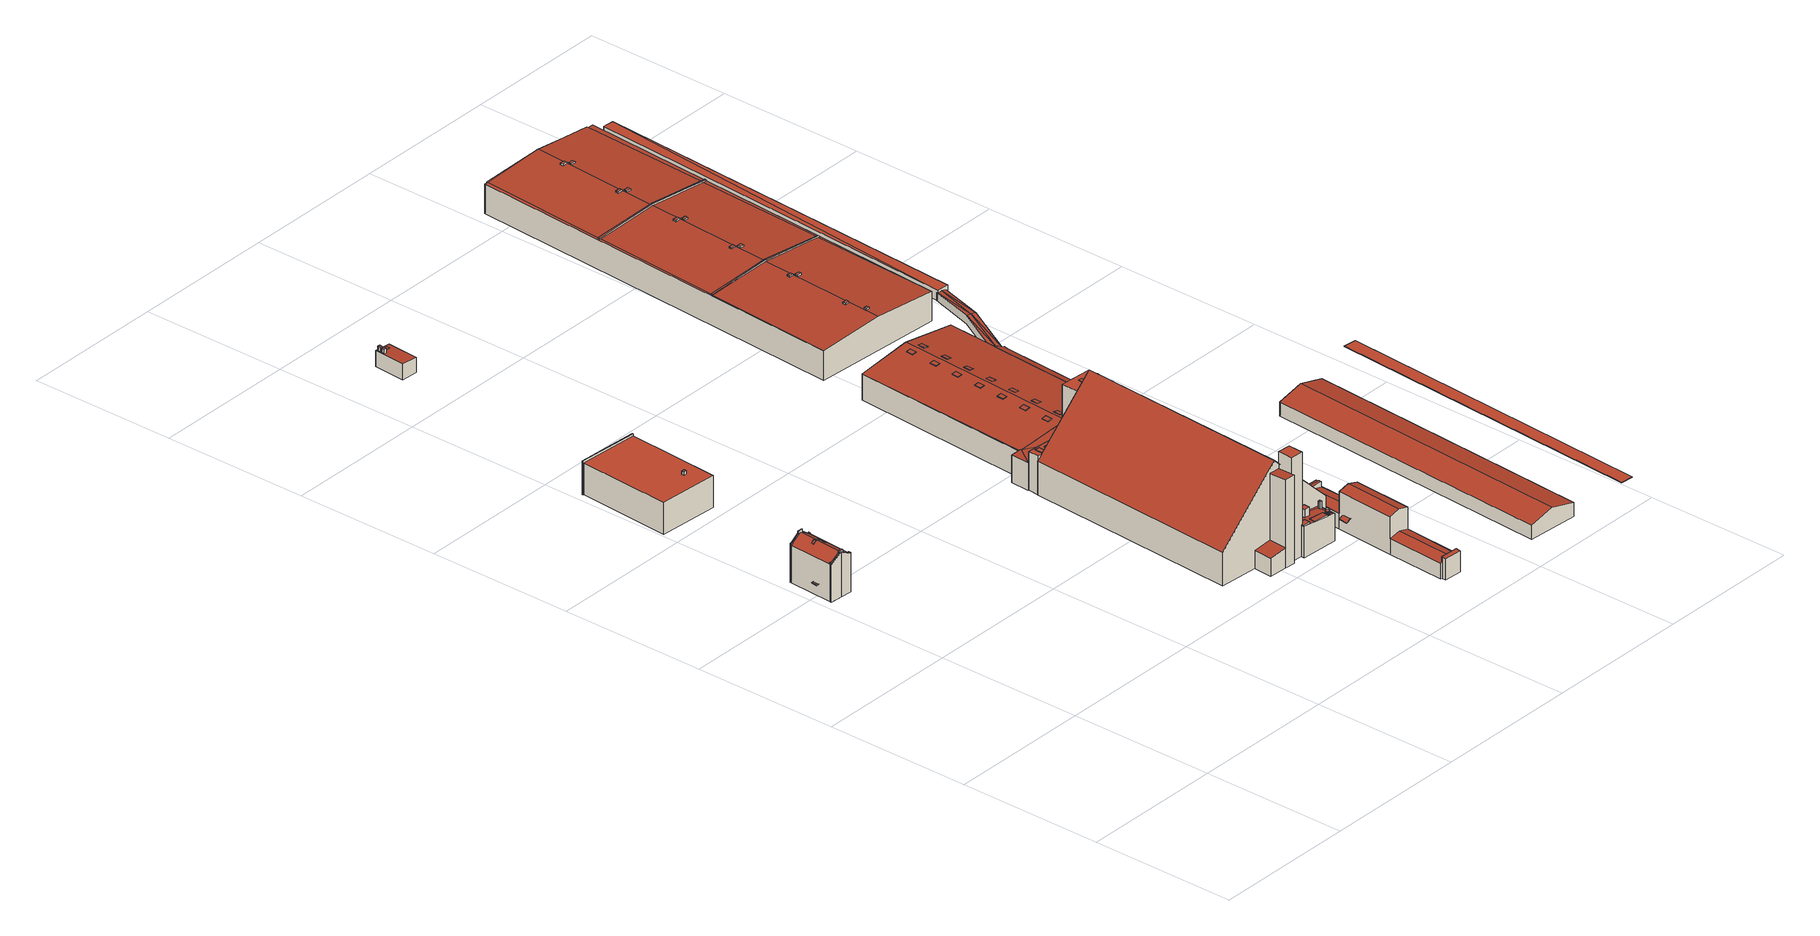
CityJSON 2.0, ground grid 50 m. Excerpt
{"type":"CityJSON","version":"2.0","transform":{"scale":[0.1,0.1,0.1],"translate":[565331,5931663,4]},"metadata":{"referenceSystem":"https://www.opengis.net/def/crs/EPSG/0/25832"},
"CityObjects":{
"building1":{"type":"Building","attributes":{"Grundfläche 2D":"133.098597","Grundhöhe NN":"4.782"},"children":["building1-1","building1-2","building1-3","building1-4","building1-5","building1-6","building1-7","building1-8","building1-9","building1-10"],"geometry":[{"type":"Solid","lod":"3","boundaries":[[[[0,1,2,3,4,5,6,7]],[[8,9,10,2,1,0,7,11,12,13,14]],[[5,4,15,16]],[[4,3,17,15]],[[6,5,16,18]],[[19,7,6,18]],[[12,11,7,19,20]],[[21,14,13,12,20,22]],[[8,14,21,23]],[[9,8,23,24]],[[2,10,9,24,25]],[[3,2,25,17]],[[25,24,23,21,22,20,19,18,16,15,17]]]],"semantics":{"surfaces":[{"type":"RoofSurface"},{"type":"WallSurface"},{"type":"GroundSurface"}],"values":[[0,0,1,1,1,1,1,1,1,1,1,1,2]]}}]},
"building1-1":{"type":"BuildingInstallation","parents":["building1"],"geometry":[{"type":"MultiSurface","lod":"3","boundaries":[[[26,27,28]],[[29,27,26]],[[30,27,29,31,32,33]],[[34,35,31,29,26]],[[32,31,35,36]],[[36,5,33,32]],[[5,6,30,33]],[[6,18,37,28,27,30]]],"semantics":{"surfaces":[{"type":"RoofSurface"},{"type":"WallSurface"}],"values":[0,0,0,1,1,1,1,1]}}]},
"building1-2":{"type":"BuildingInstallation","parents":["building1"],"geometry":[{"type":"MultiSurface","lod":"3","boundaries":[[[38,39,40,41]],[[42,43,44,38,41,45]],[[40,46,3,45,41]],[[3,4,42,45]],[[4,47,43,42]],[[44,43,47,48]],[[39,38,44,48,49]]],"semantics":{"surfaces":[{"type":"RoofSurface"},{"type":"WallSurface"}],"values":[0,0,1,1,1,1,1]}}]},
"building1-3":{"type":"BuildingInstallation","parents":["building1"],"geometry":[{"type":"MultiSurface","lod":"3","boundaries":[[[50,51,52,53,54,55]],[[40,39,53,52]],[[53,39,49,1,56,57,54]],[[57,58,55,54]],[[58,59,50,55]],[[46,40,52,51,50,59,60,25,2]]],"semantics":{"surfaces":[{"type":"RoofSurface"},{"type":"WallSurface"}],"values":[0,1,1,1,1,1]}}]},
"building1-4":{"type":"BuildingInstallation","parents":["building1"],"geometry":[{"type":"MultiSurface","lod":"3","boundaries":[[[61,62,63,64]],[[64,63,65,66]],[[61,64,66,67]],[[62,61,67,68]],[[63,62,68,65]]],"semantics":{"surfaces":[{"type":"RoofSurface"},{"type":"WallSurface"}],"values":[0,1,1,1,1]}}]},
"building1-5":{"type":"BuildingInstallation","parents":["building1"],"geometry":[{"type":"MultiSurface","lod":"3","boundaries":[[[69,70,71,72]],[[73,74,75,70,69,76]],[[72,11,12,76,69]],[[73,76,12,13]],[[13,77,74,73]],[[75,74,77,78]],[[75,78,79,71,70]]],"semantics":{"surfaces":[{"type":"RoofSurface"},{"type":"WallSurface"}],"values":[0,0,1,1,1,1,1]}}]},
"building1-6":{"type":"BuildingInstallation","parents":["building1"],"geometry":[{"type":"MultiSurface","lod":"3","boundaries":[[[80,81,82,83]],[[82,81,84,85]],[[86,84,81,80]],[[85,87,83,82]],[[80,83,87,86]]],"semantics":{"surfaces":[{"type":"RoofSurface"},{"type":"WallSurface"}],"values":[0,1,1,1,1]}}]},
"building1-7":{"type":"BuildingInstallation","parents":["building1"],"geometry":[{"type":"MultiSurface","lod":"3","boundaries":[[[58,57,88,89,59]],[[89,88,90,91,92,93]],[[56,94,90,88,57]],[[94,95,91,90]],[[95,96,92,91]],[[8,9,93,92,96]],[[89,93,9,24,60,59]]],"semantics":{"surfaces":[{"type":"RoofSurface"},{"type":"WallSurface"}],"values":[0,0,1,1,1,1,1]}}]},
"building1-8":{"type":"BuildingInstallation","parents":["building1"],"geometry":[{"type":"MultiSurface","lod":"3","boundaries":[[[97,98,99,100,101,102,103]],[[34,26,28,99,98,97,104]],[[11,72,101,100,99,28,37,19,7]],[[72,71,79,105,103,102,101]],[[104,97,103,105,0]]],"semantics":{"surfaces":[{"type":"RoofSurface"},{"type":"WallSurface"}],"values":[0,1,1,1,1]}}]},
"building1-9":{"type":"BuildingInstallation","parents":["building1"],"geometry":[{"type":"MultiSurface","lod":"3","boundaries":[[[106,107,108,109]],[[109,108,110,111]],[[106,109,111,112]],[[107,106,112,113]],[[108,107,113,110]]],"semantics":{"surfaces":[{"type":"RoofSurface"},{"type":"WallSurface"}],"values":[0,1,1,1,1]}}]},
"building1-10":{"type":"BuildingInstallation","parents":["building1"],"geometry":[{"type":"MultiSurface","lod":"3","boundaries":[[[114,115,116,117]],[[118,119,116,115]],[[119,120,117,116]],[[120,121,114,117]],[[121,118,115,114]],[[118,121,120,119]]],"semantics":{"surfaces":[{"type":"RoofSurface"},{"type":"WallSurface"},{"type":"OuterCeilingSurface"}],"values":[0,1,1,1,1,2]}}]},
"building2":{"type":"Building","attributes":{"Grundfläche 2D":"671.723774","Grundhöhe NN":"4.651"},"children":["building2-1","building2-2"],"geometry":[{"type":"Solid","lod":"3","boundaries":[[[[122,123,124,125,126,127,128]],[[124,123,129,130]],[[125,124,130,131]],[[126,125,131,132]],[[127,126,132,133]],[[122,128,127,133,134]],[[123,122,134,129]],[[134,133,132,131,130,129]]]],"semantics":{"surfaces":[{"type":"RoofSurface"},{"type":"WallSurface"},{"type":"GroundSurface"}],"values":[[0,1,1,1,1,1,1,2]]}}]},
"building2-1":{"type":"BuildingInstallation","parents":["building2"],"geometry":[{"type":"MultiSurface","lod":"3","boundaries":[[[135,136,137,138]],[[123,124,136,135]],[[124,125,128,137,136]],[[128,122,138,137]],[[122,123,135,138]]],"semantics":{"surfaces":[{"type":"RoofSurface"},{"type":"WallSurface"}],"values":[0,1,1,1,1]}}]},
"building2-2":{"type":"BuildingInstallation","parents":["building2"],"geometry":[{"type":"MultiSurface","lod":"3","boundaries":[[[139,140,141,142]],[[142,141,143,144]],[[139,142,144,145]],[[140,139,145,146]],[[141,140,146,143]]],"semantics":{"surfaces":[{"type":"RoofSurface"},{"type":"WallSurface"}],"values":[0,1,1,1,1]}}]},
"building3":{"type":"Building","attributes":{"Grundfläche 2D":"62.386092","Grundhöhe NN":"4.703"},"children":["building3-1","building3-2","building3-3"],"geometry":[{"type":"Solid","lod":"3","boundaries":[[[[147,148,149,150]],[[151,152,150,149]],[[152,153,147,150]],[[153,154,148,147]],[[154,151,149,148]],[[154,153,152,151]]]],"semantics":{"surfaces":[{"type":"RoofSurface"},{"type":"WallSurface"},{"type":"GroundSurface"}],"values":[[0,1,1,1,1,2]]}}]},
"building3-1":{"type":"BuildingInstallation","parents":["building3"],"geometry":[{"type":"MultiSurface","lod":"3","boundaries":[[[155,156,157,158]],[[158,157,159,160]],[[160,161,155,158]],[[161,162,156,155]],[[157,156,162,159]]],"semantics":{"surfaces":[{"type":"RoofSurface"},{"type":"WallSurface"}],"values":[0,1,1,1,1]}}]},
"building3-2":{"type":"BuildingInstallation","parents":["building3"],"geometry":[{"type":"MultiSurface","lod":"3","boundaries":[[[163,164,165,166]],[[166,165,167,168]],[[165,164,169,167]],[[163,166,168,170]],[[164,163,170,169]]],"semantics":{"surfaces":[{"type":"RoofSurface"},{"type":"WallSurface"}],"values":[0,1,1,1,1]}}]},
"building3-3":{"type":"BuildingInstallation","parents":["building3"],"geometry":[{"type":"MultiSurface","lod":"3","boundaries":[[[171,172,173,174]],[[175,176,174,173]],[[176,177,171,174]],[[172,171,177,178]],[[173,172,178,175]]],"semantics":{"surfaces":[{"type":"RoofSurface"},{"type":"WallSurface"}],"values":[0,1,1,1,1]}}]},
"building4":{"type":"Building","attributes":{"Grundfläche 2D":"5.581456","Grundhöhe NN":"4.633"},"geometry":[{"type":"Solid","lod":"3","boundaries":[[[[179,180,181,182]],[[183,184,182,181]],[[184,185,179,182]],[[185,186,180,179]],[[186,183,181,180]],[[186,185,184,183]]]],"semantics":{"surfaces":[{"type":"RoofSurface"},{"type":"WallSurface"},{"type":"GroundSurface"}],"values":[[0,1,1,1,1,2]]}}]},
"building5":{"type":"Building","attributes":{"Grundfläche 2D":"420.988178","Grundhöhe NN":"4.679"},"children":["building5-1"],"geometry":[{"type":"Solid","lod":"3","boundaries":[[[[187,188,189,190,191,192]],[[193,190,189,194]],[[195,193,194,196]],[[197,198,199,200]],[[201,202,203,199,198]],[[204,201,198]],[[205,206,207,208,209,210]],[[211,212,213,214]],[[215,216,213,212]],[[217,211,214,218]],[[219,217,218,220]],[[221,222,223,224]],[[224,225,226,221]],[[222,221,226,191,190,193]],[[223,222,193,227,228,218]],[[225,224,223,218,214,213]],[[229,191,226,225,213,230]],[[192,191,229,231]],[[187,192,231,232]],[[195,196,233,234]],[[193,195,234,227]],[[215,212,204,198,197,235,236]],[[202,201,204,212,211,217]],[[237,238,200,199,203,202,217,219,239]],[[197,200,238,235]],[[208,207,240,241]],[[194,209,208,241,233,196]],[[205,210,209,194,189,188]],[[206,205,188,187,232,240,207]],[[220,218,228,242]],[[219,220,242,239]],[[216,215,236,243]],[[213,216,243,230]],[[235,238,237,239,242,228,227,234,233,241,240,232,231,229,230,243,236]]]],"semantics":{"surfaces":[{"type":"RoofSurface"},{"type":"WallSurface"},{"type":"GroundSurface"}],"values":[[0,0,0,0,0,0,0,0,0,0,0,0,0,1,1,1,1,1,1,1,1,1,1,1,1,1,1,1,1,1,1,1,1,2]]}}]},
"building5-1":{"type":"BuildingInstallation","parents":["building5"],"geometry":[{"type":"MultiSurface","lod":"3","boundaries":[[[244,245,246,247]],[[248,249,247,246]],[[249,250,244,247]],[[250,251,245,244]],[[251,248,246,245]],[[251,250,249,248]]],"semantics":{"surfaces":[{"type":"RoofSurface"},{"type":"WallSurface"},{"type":"OuterCeilingSurface"}],"values":[0,1,1,1,1,2]}}]},
"building6":{"type":"Building","attributes":{"Grundfläche 2D":"7085.807285","Grundhöhe NN":"4.435"},"children":["building6-1","building6-2","building6-3","building6-4","building6-5","building6-6","building6-7","building6-8","building6-9","building6-10","building6-11","building6-12","building6-13","building6-14","building6-15","building6-16","building6-17","building6-18","building6-19","building6-20","building6-21","building6-22","building6-23","building6-24","building6-25","building6-26"],"geometry":[{"type":"Solid","lod":"3","boundaries":[[[[252,253,254,255]],[[256,257,258,259]],[[258,260,261,262,263,264,265,266,267,268,269,256,259]],[[256,270,257]],[[271,272,273,274,275,276,277]],[[277,278,271]],[[275,279,280,281,282,283,284,285,276]],[[286,287,273,288,289,290,291,292]],[[290,289,288,293,294,291]],[[295,296,293]],[[293,296,297,294]],[[298,294,297]],[[299,300,301,302,303]],[[304,305,306,307,308]],[[305,304,308,309,306]],[[310,311,309]],[[311,312,306,309]],[[313,311,310]],[[314,315,316,317,318,319]],[[320,321,322,323,324,325,326,327,328]],[[329,330,331,332,333]],[[334,335,336,337]],[[338,339,340]],[[341,340,342]],[[341,338,340]],[[341,342,343]],[[344,343,345]],[[341,343,344]],[[341,344,346]],[[347,338,341,346,348]],[[349,350,351,352,300,353,354,355,356]],[[357,358,359,360,361,362,316,350,349]],[[363,364,365,366]],[[367,366,365]],[[368,369,370,371]],[[267,266,255,254,268]],[[253,252,265,269]],[[269,268,254,253]],[[266,265,252,255]],[[273,272,293,288]],[[293,272,271,295]],[[372,297,296,295,271,278,373]],[[298,297,372,374]],[[375,294,298,374]],[[325,324,376,377]],[[326,325,377,378]],[[379,328,327,326,378,380],[340,339,381,382,342]],[[320,328,379,383]],[[329,369,368,330]],[[330,368,384,385,331]],[[331,385,386,332]],[[353,300,299]],[[301,292,291,302]],[[302,291,294,303]],[[299,303,294,375,387,353]],[[334,357,333,332,335]],[[388,262,261,389,336,335,332,386]],[[260,258,358,337,336,389,261]],[[337,358,357,334]],[[390,345,343,342,382,391]],[[347,348,392,393]],[[394,381,339,338,347,393]],[[264,263,262,388,395]],[[396,270,256,269,265,264,395,397]],[[257,270,396,398]],[[274,273,287]],[[280,307,306,281]],[[322,283,282,281,306,312,323]],[[283,322,321,284]],[[399,285,284,321,320,383]],[[277,276,285,399,400]],[[278,277,400,373]],[[355,354,401,402]],[[370,369,329,333,357,349,356,355,402,403]],[[398,404,360,359,358,258,257]],[[360,404,405,309,361]],[[354,353,387,401]],[[286,292,301,300,352,351,350,316,315]],[[308,362,361,309]],[[390,406,364,363,346,344,345]],[[365,364,406,407]],[[367,365,407,408]],[[363,366,367,408,392,348,346]],[[309,405,409,310]],[[313,310,409,410]],[[312,311,313,410,376,324,323]],[[371,370,403,411]],[[368,371,411,384]],[[362,317,316]],[[279,319,318,317,362,308,307,280]],[[314,319,279,275,274]],[[314,274,287,286,315]],[[403,402,401,387,375,374,372,373,400,399,383,379,380,378,377,376,410,409,405,404,398,396,397,395,388,386,385,384,411]],[[382,381,394,391]],[[394,393,392,408,407,406,390,391]]]],"semantics":{"surfaces":[{"type":"RoofSurface"},{"type":"WallSurface"},{"type":"GroundSurface"}],"values":[[0,0,0,0,0,0,0,0,0,0,0,0,0,0,0,0,0,0,0,0,0,0,0,0,0,0,0,0,0,0,0,0,0,0,0,1,1,1,1,1,1,1,1,1,1,1,1,1,1,1,1,1,1,1,1,1,1,1,1,1,1,1,1,1,1,1,1,1,1,1,1,1,1,1,1,1,1,1,1,1,1,1,1,1,1,1,1,1,1,1,1,1,2,2,2]]}}]},
"building6-1":{"type":"BuildingInstallation","parents":["building6"],"geometry":[{"type":"MultiSurface","lod":"3","boundaries":[[[412,413,414,415]],[[414,416,415]],[[413,412,417]],[[414,413,417,416]]],"semantics":{"surfaces":[{"type":"RoofSurface"},{"type":"WallSurface"}],"values":[0,1,1,1]}}]},
"building6-2":{"type":"BuildingInstallation","parents":["building6"],"geometry":[{"type":"MultiSurface","lod":"3","boundaries":[[[418,419,420,421]],[[418,421,422,423]],[[421,420,424,422]],[[419,418,423,425]],[[420,419,425,424]]],"semantics":{"surfaces":[{"type":"RoofSurface"},{"type":"WallSurface"}],"values":[0,1,1,1,1]}}]},
"building6-3":{"type":"BuildingInstallation","parents":["building6"],"geometry":[{"type":"MultiSurface","lod":"3","boundaries":[[[426,427,428,429]],[[429,428,430,431]],[[426,429,431,432]],[[427,426,432,433]],[[428,427,433,430]]],"semantics":{"surfaces":[{"type":"RoofSurface"},{"type":"WallSurface"}],"values":[0,1,1,1,1]}}]},
"building6-4":{"type":"BuildingInstallation","parents":["building6"],"geometry":[{"type":"MultiSurface","lod":"3","boundaries":[[[434,435,436,437]],[[437,436,438,439]],[[434,437,439,440]],[[435,434,440,441]],[[436,435,441,438]]],"semantics":{"surfaces":[{"type":"RoofSurface"},{"type":"WallSurface"}],"values":[0,1,1,1,1]}}]},
"building6-5":{"type":"BuildingInstallation","parents":["building6"],"geometry":[{"type":"MultiSurface","lod":"3","boundaries":[[[442,443,444,445]],[[444,446,445]],[[443,442,447]],[[444,443,447,446]]],"semantics":{"surfaces":[{"type":"RoofSurface"},{"type":"WallSurface"}],"values":[0,1,1,1]}}]},
"building6-6":{"type":"BuildingInstallation","parents":["building6"],"geometry":[{"type":"MultiSurface","lod":"3","boundaries":[[[448,449,450,451]],[[451,450,452,453]],[[451,453,448]],[[449,448,454]],[[450,449,454,452]]],"semantics":{"surfaces":[{"type":"RoofSurface"},{"type":"WallSurface"}],"values":[0,1,1,1,1]}}]},
"building6-7":{"type":"BuildingInstallation","parents":["building6"],"geometry":[{"type":"MultiSurface","lod":"3","boundaries":[[[455,456,457,458]],[[458,457,459,460]],[[455,458,460,461]],[[456,455,461,462]],[[457,456,462,459]]],"semantics":{"surfaces":[{"type":"RoofSurface"},{"type":"WallSurface"}],"values":[0,1,1,1,1]}}]},
"building6-8":{"type":"BuildingInstallation","parents":["building6"],"geometry":[{"type":"MultiSurface","lod":"3","boundaries":[[[463,464,465,466]],[[466,465,467,468]],[[463,466,468,469]],[[464,463,469,470]],[[465,464,470,467]]],"semantics":{"surfaces":[{"type":"RoofSurface"},{"type":"WallSurface"}],"values":[0,1,1,1,1]}}]},
"building6-9":{"type":"BuildingInstallation","parents":["building6"],"geometry":[{"type":"MultiSurface","lod":"3","boundaries":[[[471,472,473,474]],[[473,475,474]],[[472,471,476]],[[476,475,473,472]]],"semantics":{"surfaces":[{"type":"RoofSurface"},{"type":"WallSurface"}],"values":[0,1,1,1]}}]},
"building6-10":{"type":"BuildingInstallation","parents":["building6"],"geometry":[{"type":"MultiSurface","lod":"3","boundaries":[[[477,478,479,480]],[[480,479,481,482]],[[477,480,482,483]],[[478,477,483,484]],[[479,478,484,481]]],"semantics":{"surfaces":[{"type":"RoofSurface"},{"type":"WallSurface"}],"values":[0,1,1,1,1]}}]},
"building6-11":{"type":"BuildingInstallation","parents":["building6"],"geometry":[{"type":"MultiSurface","lod":"3","boundaries":[[[485,486,487,488]],[[488,487,489,490]],[[485,488,490,491]],[[486,485,491,492]],[[487,486,492,489]]],"semantics":{"surfaces":[{"type":"RoofSurface"},{"type":"WallSurface"}],"values":[0,1,1,1,1]}}]},
"building6-12":{"type":"BuildingInstallation","parents":["building6"],"geometry":[{"type":"MultiSurface","lod":"3","boundaries":[[[493,494,495,496]],[[496,495,497,498]],[[493,496,498,499]],[[494,493,499,500]],[[495,494,500,497]]],"semantics":{"surfaces":[{"type":"RoofSurface"},{"type":"WallSurface"}],"values":[0,1,1,1,1]}}]},
"building6-13":{"type":"BuildingInstallation","parents":["building6"],"geometry":[{"type":"MultiSurface","lod":"3","boundaries":[[[501,502,503,504]],[[504,503,505,506]],[[501,504,506,507]],[[502,501,507,508]],[[503,502,508,505]]],"semantics":{"surfaces":[{"type":"RoofSurface"},{"type":"WallSurface"}],"values":[0,1,1,1,1]}}]},
"building6-14":{"type":"BuildingInstallation","parents":["building6"],"geometry":[{"type":"MultiSurface","lod":"3","boundaries":[[[509,510,511,512]],[[512,511,513,514]],[[509,512,514,515]],[[510,509,515,516]],[[511,510,516,513]]],"semantics":{"surfaces":[{"type":"RoofSurface"},{"type":"WallSurface"}],"values":[0,1,1,1,1]}}]},
"building6-15":{"type":"BuildingInstallation","parents":["building6"],"geometry":[{"type":"MultiSurface","lod":"3","boundaries":[[[517,518,519,520]],[[521,522,518,517]],[[522,523,519,518]],[[304,524,520,519,523]],[[521,517,520,524,305]]],"semantics":{"surfaces":[{"type":"RoofSurface"},{"type":"WallSurface"}],"values":[0,1,1,1,1]}}]},
"building6-16":{"type":"BuildingInstallation","parents":["building6"],"geometry":[{"type":"MultiSurface","lod":"3","boundaries":[[[525,526,527,528]],[[528,527,529,530]],[[530,531,525,528]],[[531,532,526,525]],[[527,526,532,529]]],"semantics":{"surfaces":[{"type":"RoofSurface"},{"type":"WallSurface"}],"values":[0,1,1,1,1]}}]},
"building6-17":{"type":"BuildingInstallation","parents":["building6"],"geometry":[{"type":"MultiSurface","lod":"3","boundaries":[[[533,534,535,536]],[[537,538,536,535]],[[533,536,538,539]],[[534,533,539,540]],[[540,537,535,534]]],"semantics":{"surfaces":[{"type":"RoofSurface"},{"type":"WallSurface"}],"values":[0,1,1,1,1]}}]},
"building6-18":{"type":"BuildingInstallation","parents":["building6"],"geometry":[{"type":"MultiSurface","lod":"3","boundaries":[[[541,542,289,543,544,545,290]],[[543,544,543,289,542,289]]],"semantics":{"surfaces":[{"type":"RoofSurface"},{"type":"WallSurface"}],"values":[0,1]}}]},
"building6-19":{"type":"BuildingInstallation","parents":["building6"],"geometry":[{"type":"MultiSurface","lod":"3","boundaries":[[[546,547,548,549]],[[549,548,550,551]],[[546,549,551,552]],[[547,546,552,553]],[[548,547,553,550]]],"semantics":{"surfaces":[{"type":"RoofSurface"},{"type":"WallSurface"}],"values":[0,1,1,1,1]}}]},
"building6-20":{"type":"BuildingInstallation","parents":["building6"],"geometry":[{"type":"MultiSurface","lod":"3","boundaries":[[[554,555,556,557]],[[558,559,556,555]],[[559,560,557,556]],[[554,557,560,561]],[[555,554,561,558]]],"semantics":{"surfaces":[{"type":"RoofSurface"},{"type":"WallSurface"}],"values":[0,1,1,1,1]}}]},
"building6-21":{"type":"BuildingInstallation","parents":["building6"],"geometry":[{"type":"MultiSurface","lod":"3","boundaries":[[[562,563,564,565]],[[566,567,565,564]],[[562,565,567,568]],[[563,562,568,569]],[[569,566,564,563]]],"semantics":{"surfaces":[{"type":"RoofSurface"},{"type":"WallSurface"}],"values":[0,1,1,1,1]}}]},
"building6-22":{"type":"BuildingInstallation","parents":["building6"],"geometry":[{"type":"MultiSurface","lod":"3","boundaries":[[[570,571,572,573,574,575,576,577,578,579,580,581,582,583,584,585,586,587,588,589,590,591,592,593,594]],[[584,583,595,596]],[[585,584,596,597]],[[586,585,597,598]],[[587,586,598,599]],[[588,587,599,600]],[[589,588,600,601]],[[590,589,601,602]],[[574,573,603,604]],[[572,571,605,606]],[[573,572,606,603]],[[575,574,604,607]],[[576,575,607,608]],[[577,576,608,609]],[[578,577,609,610]],[[579,578,610,611]],[[580,579,611,612]],[[581,580,612,613]],[[582,581,613,614]],[[583,582,614,595]],[[591,590,602,615]],[[592,591,615,616]],[[593,592,616,617]],[[594,593,617,618]],[[570,594,618,619]],[[571,570,619,605]]],"semantics":{"surfaces":[{"type":"RoofSurface"},{"type":"WallSurface"}],"values":[0,1,1,1,1,1,1,1,1,1,1,1,1,1,1,1,1,1,1,1,1,1,1,1,1,1]}}]},
"building6-23":{"type":"BuildingInstallation","parents":["building6"],"geometry":[{"type":"MultiSurface","lod":"3","boundaries":[[[620,621,622,623]],[[623,622,624,625]],[[620,623,625,626]],[[621,620,626,627]],[[622,621,627,624]]],"semantics":{"surfaces":[{"type":"RoofSurface"},{"type":"WallSurface"}],"values":[0,1,1,1,1]}}]},
"building6-24":{"type":"BuildingInstallation","parents":["building6"],"geometry":[{"type":"MultiSurface","lod":"3","boundaries":[[[389,628,629,630,631,632]],[[630,629,263,633]],[[631,630,633,634]],[[634,260,632,631]],[[261,389,632,260]],[[262,628,389,261]],[[262,263,629,628]]],"semantics":{"surfaces":[{"type":"RoofSurface"},{"type":"WallSurface"}],"values":[0,1,1,1,1,1,1]}}]},
"building6-25":{"type":"BuildingInstallation","parents":["building6"],"geometry":[{"type":"MultiSurface","lod":"3","boundaries":[[[635,636,637,638,639,640,641,642,643,644,645,646,647,648,649,650,651,652,653,654,655,656,657,658,659]],[[640,639,660,661]],[[662,663,638,637]],[[663,660,639,638]],[[661,664,641,640]],[[664,665,642,641]],[[665,666,643,642]],[[666,667,644,643]],[[667,668,645,644]],[[646,645,668,669]],[[669,670,647,646]],[[670,671,648,647]],[[671,672,649,648]],[[672,673,650,649]],[[673,674,651,650]],[[674,675,652,651]],[[675,676,653,652]],[[676,677,654,653]],[[677,678,655,654]],[[678,679,656,655]],[[679,680,657,656]],[[680,681,658,657]],[[681,682,659,658]],[[682,683,635,659]],[[683,684,636,635]],[[684,662,637,636]]],"semantics":{"surfaces":[{"type":"RoofSurface"},{"type":"WallSurface"}],"values":[0,1,1,1,1,1,1,1,1,1,1,1,1,1,1,1,1,1,1,1,1,1,1,1,1,1]}}]},
"building6-26":{"type":"BuildingInstallation","parents":["building6"],"geometry":[{"type":"MultiSurface","lod":"3","boundaries":[[[685,686,687,688]],[[686,685,689,690]],[[687,686,690,691]],[[687,691,259,688]],[[688,259,689,685]]],"semantics":{"surfaces":[{"type":"RoofSurface"},{"type":"WallSurface"}],"values":[0,1,1,1,1]}}]},
"building7":{"type":"Building","attributes":{"Grundfläche 2D":"1777.695196","Grundhöhe NN":"7.924"},"geometry":[{"type":"Solid","lod":"3","boundaries":[[[[692,693,694,695]],[[696,692,695,697]],[[697,695,694,698,699]],[[696,697,699,700]],[[693,692,696,700,701]],[[694,693,701,698]],[[699,698,701,700]]]],"semantics":{"surfaces":[{"type":"RoofSurface"},{"type":"WallSurface"},{"type":"GroundSurface"}],"values":[[0,0,1,1,1,1,2]]}}]},
"building8":{"type":"Building","attributes":{"Grundfläche 2D":"14.259622","Grundhöhe NN":"4.435"},"geometry":[{"type":"Solid","lod":"3","boundaries":[[[[702,703,704,705]],[[706,702,705,707]],[[708,706,707,709]],[[710,708,709,711]],[[711,709,707,705,704,712,713]],[[710,711,713,714]],[[703,702,706,708,710,714,715]],[[704,703,715,712]],[[713,712,715,714]]]],"semantics":{"surfaces":[{"type":"RoofSurface"},{"type":"WallSurface"},{"type":"GroundSurface"}],"values":[[0,0,0,0,1,1,1,1,2]]}}]},
"building9":{"type":"Building","attributes":{"Grundfläche 2D":"6148.903319","Grundhöhe NN":"4.415"},"children":["building9-1","building9-2","building9-3","building9-4","building9-5","building9-6","building9-7","building9-8","building9-9","building9-10","building9-11","building9-12"],"geometry":[{"type":"Solid","lod":"3","boundaries":[[[[716,717,718,719,720,721,722]],[[716,723,724,725,726,717]],[[727,728,729,730,731,732]],[[728,733,734,735,729]],[[736,737,738]],[[739,740,741,742,743,736,744,745,746]],[[747,748,749,746,745]],[[737,736,743,750,751]],[[752,753,754,740,739,755]],[[756,748,747,757,758,759,760]],[[761,762,763,737,751,764,765,766]],[[767,768,769,770,753,752,771,772]],[[766,773,774,768,767,775,776,758,757,777,761]],[[742,741,720,719]],[[768,774,724,723,716,722,721,720,741,740,754,753,770,769]],[[774,773,725,724]],[[765,764,751,750,743,742,719,718,717,726,725,773,766]],[[739,746,732,731]],[[733,728,727,732,746,749,748,756,760,759,758,776,734]],[[776,775,735,734]],[[739,731,730,729,735,775,767,772,771,752,755]],[[736,738,778,779]],[[744,736,779,780]],[[745,744,780,781]],[[757,747,745,781,782]],[[777,757,782,783]],[[761,777,783,784]],[[762,761,784,785]],[[738,737,763,762,785,778]],[[779,778,785,784,783,782,781,780]]]],"semantics":{"surfaces":[{"type":"RoofSurface"},{"type":"WallSurface"},{"type":"GroundSurface"}],"values":[[0,0,0,0,0,0,0,0,0,0,0,0,0,1,1,1,1,1,1,1,1,1,1,1,1,1,1,1,1,2]]}}]},
"building9-1":{"type":"BuildingInstallation","parents":["building9"],"geometry":[{"type":"MultiSurface","lod":"3","boundaries":[[[786,787,788,789]],[[789,788,790,791]],[[786,789,791,792]],[[787,786,792,793]],[[788,787,793,790]]],"semantics":{"surfaces":[{"type":"RoofSurface"},{"type":"WallSurface"}],"values":[0,1,1,1,1]}}]},
"building9-2":{"type":"BuildingInstallation","parents":["building9"],"geometry":[{"type":"MultiSurface","lod":"3","boundaries":[[[794,795,796,797]],[[797,796,798,799]],[[794,797,799,800]],[[795,794,800,801]],[[796,795,801,798]]],"semantics":{"surfaces":[{"type":"RoofSurface"},{"type":"WallSurface"}],"values":[0,1,1,1,1]}}]},
"building9-3":{"type":"BuildingInstallation","parents":["building9"],"geometry":[{"type":"MultiSurface","lod":"3","boundaries":[[[802,803,804,805]],[[805,804,806,807]],[[802,805,807,808]],[[803,802,808,809]],[[804,803,809,806]]],"semantics":{"surfaces":[{"type":"RoofSurface"},{"type":"WallSurface"}],"values":[0,1,1,1,1]}}]},
"building9-4":{"type":"BuildingInstallation","parents":["building9"],"geometry":[{"type":"MultiSurface","lod":"3","boundaries":[[[810,811,812,813]],[[813,812,814,815]],[[810,813,815,816]],[[811,810,816,817]],[[812,811,817,814]]],"semantics":{"surfaces":[{"type":"RoofSurface"},{"type":"WallSurface"}],"values":[0,1,1,1,1]}}]},
"building9-5":{"type":"BuildingInstallation","parents":["building9"],"geometry":[{"type":"MultiSurface","lod":"3","boundaries":[[[818,819,820,821]],[[821,820,822,823]],[[818,821,823,824]],[[819,818,824,825]],[[820,819,825,822]]],"semantics":{"surfaces":[{"type":"RoofSurface"},{"type":"WallSurface"}],"values":[0,1,1,1,1]}}]},
"building9-6":{"type":"BuildingInstallation","parents":["building9"],"geometry":[{"type":"MultiSurface","lod":"3","boundaries":[[[826,827,828,829]],[[829,828,830,831]],[[826,829,831,832]],[[827,826,832,833]],[[828,827,833,830]]],"semantics":{"surfaces":[{"type":"RoofSurface"},{"type":"WallSurface"}],"values":[0,1,1,1,1]}}]},
"building9-7":{"type":"BuildingInstallation","parents":["building9"],"geometry":[{"type":"MultiSurface","lod":"3","boundaries":[[[834,835,836,837]],[[837,836,838,839]],[[834,837,839,840]],[[835,834,840,841]],[[836,835,841,838]]],"semantics":{"surfaces":[{"type":"RoofSurface"},{"type":"WallSurface"}],"values":[0,1,1,1,1]}}]},
"building9-8":{"type":"BuildingInstallation","parents":["building9"],"geometry":[{"type":"MultiSurface","lod":"3","boundaries":[[[842,843,844,845]],[[845,844,846,847]],[[842,845,847,848]],[[843,842,848,849]],[[844,843,849,846]]],"semantics":{"surfaces":[{"type":"RoofSurface"},{"type":"WallSurface"}],"values":[0,1,1,1,1]}}]},
"building9-9":{"type":"BuildingInstallation","parents":["building9"],"geometry":[{"type":"MultiSurface","lod":"3","boundaries":[[[850,851,852,853]],[[853,852,854,855]],[[850,853,855,856]],[[851,850,856,857]],[[852,851,857,854]]],"semantics":{"surfaces":[{"type":"RoofSurface"},{"type":"WallSurface"}],"values":[0,1,1,1,1]}}]},
"building9-10":{"type":"BuildingInstallation","parents":["building9"],"geometry":[{"type":"MultiSurface","lod":"3","boundaries":[[[858,859,860,861,862]],[[863,864,860,859]],[[861,860,864,865]],[[865,866,862,861]],[[859,858,862,866,867,863]]],"semantics":{"surfaces":[{"type":"RoofSurface"},{"type":"WallSurface"}],"values":[0,1,1,1,1]}}]},
"building9-11":{"type":"BuildingInstallation","parents":["building9"],"geometry":[{"type":"MultiSurface","lod":"3","boundaries":[[[868,869,870,871]],[[871,870,872,873]],[[868,871,873,874]],[[869,868,874,875]],[[870,869,875,872]]],"semantics":{"surfaces":[{"type":"RoofSurface"},{"type":"WallSurface"}],"values":[0,1,1,1,1]}}]},
"building9-12":{"type":"BuildingInstallation","parents":["building9"],"geometry":[{"type":"MultiSurface","lod":"3","boundaries":[[[876,877,878,879]],[[879,878,880,881]],[[876,879,881,882]],[[877,876,882,883]],[[878,877,883,880]]],"semantics":{"surfaces":[{"type":"RoofSurface"},{"type":"WallSurface"}],"values":[0,1,1,1,1]}}]},
"building10":{"type":"Building","attributes":{"Grundfläche 2D":"515.676426","Grundhöhe NN":"14.326"},"geometry":[{"type":"Solid","lod":"3","boundaries":[[[[884,885,886,887]],[[888,889,887,886]],[[889,890,884,887]],[[890,891,885,884]],[[891,888,886,885]],[[891,890,889,888]]]],"semantics":{"surfaces":[{"type":"RoofSurface"},{"type":"WallSurface"},{"type":"GroundSurface"}],"values":[[0,1,1,1,1,2]]}}]}
},
"vertices":[
[67,1443,161],[77,1599,161],[77,1603,161],[36,1604,136],[36,1598,136],[27,1448,136],[26,1441,136],[67,1438,161],[115,1599,138],[115,1601,138],[85,1602,157],[74,1438,157],[108,1436,137],[108,1443,137],[117,1599,137],[36,1598,8],[27,1448,8],[36,1604,8],[26,1441,8],[67,1438,8],[108,1436,8],[117,1599,8],[108,1443,8],[115,1599,8],[115,1601,8],[77,1603,8],
[61,1443,159],[33,1440,141],[61,1438,159],[33,1445,141],[26,1441,141],[31,1445,141],[31,1447,141],[27,1448,141],[61,1443,158],[31,1445,138],[31,1447,138],[61,1438,8],
[43,1600,142],[69,1599,160],[69,1603,160],[43,1604,142],[36,1598,140],[40,1598,141],[40,1600,141],[36,1604,140],[69,1603,157],[40,1598,138],[40,1600,138],[69,1599,157],
[85,1603,167],[77,1603,167],[69,1603,167],[69,1599,167],[85,1599,167],[85,1602,167],[85,1599,157],[85,1599,161],[85,1602,161],[85,1603,161],[85,1603,8],
[106,1542,143],[106,1550,143],[96,1550,149],[95,1542,149],[96,1550,148],[95,1542,148],[106,1542,142],[106,1550,142],
[102,1436,141],[102,1440,141],[74,1442,158],[74,1438,158],[108,1443,141],[104,1443,141],[104,1440,141],[108,1436,141],[104,1443,139],[104,1440,139],[74,1442,157],
[104,1523,143],[105,1532,143],[95,1532,149],[94,1524,149],[105,1532,142],[95,1532,148],[104,1523,142],[94,1524,148],
[109,1597,142],[109,1601,142],[112,1597,142],[111,1594,142],[115,1594,142],[115,1601,142],[112,1597,140],[111,1594,140],[115,1594,138],
[61,1444,167],[61,1443,167],[61,1438,167],[67,1438,167],[74,1438,167],[74,1442,167],[74,1443,167],[61,1444,158],[74,1443,157],
[70,1535,161],[70,1543,161],[60,1543,154],[59,1535,154],[60,1543,153],[59,1535,153],[70,1535,160],[70,1543,160],
[21,1492,49],[30,1491,49],[31,1512,49],[23,1512,49],[30,1491,47],[31,1512,47],[23,1512,47],[21,1492,47],
[235,2367,115],[26,2380,115],[26,2376,115],[27,2376,115],[7,2057,115],[214,2044,115],[234,2363,115],[26,2380,7],[26,2376,7],[27,2376,7],[7,2057,7],[214,2044,7],[235,2367,7],
[26,2380,121],[26,2376,121],[234,2363,121],[235,2367,121],
[170,2108,127],[170,2116,127],[160,2117,127],[160,2108,127],[160,2117,115],[160,2108,115],[170,2108,115],[170,2116,115],
[237,3184,58],[244,3292,58],[187,3295,61],[180,3187,61],[187,3295,7],[180,3187,7],[237,3184,7],[244,3292,7],
[199,3290,76],[192,3291,76],[191,3280,76],[198,3280,76],[191,3280,60],[198,3280,60],[199,3290,60],[192,3291,60],
[227,3287,60],[216,3287,60],[215,3276,60],[226,3275,60],[215,3276,59],[226,3275,58],[216,3287,59],[227,3287,58],
[197,3264,76],[198,3274,76],[191,3275,76],[190,3265,76],[191,3275,60],[190,3265,60],[197,3264,60],[198,3274,60],
[277,3283,29],[252,3285,29],[251,3262,29],[276,3261,29],[251,3262,6],[276,3261,6],[277,3283,6],[252,3285,6],
[1266,173,62],[1266,175,62],[1297,173,69],[1309,372,69],[1272,374,60],[1260,174,60],[1345,370,60],[1327,172,62],[1333,169,60],[1327,169,62],[1301,733,77],[1300,720,82],[1361,717,82],[1362,730,77],[1329,712,80],[1361,710,80],[1361,715,81],[1299,714,80],[1266,175,80],[1266,173,79],[1265,159,78],[1326,156,78],[1327,172,80],[1297,173,80],[1329,712,69],[1299,714,62],[1284,577,61],[1322,575,69],[1300,720,62],[1293,720,61],[1361,710,62],[1358,572,61],[1361,715,62],[1366,715,61],[1309,372,144],[1345,370,134],[1358,572,134],[1322,575,144],[1284,577,134],[1272,374,134],[1345,370,7],[1358,572,7],[1272,374,7],[1284,577,7],[1260,174,7],[1266,173,7],[1327,169,7],[1333,169,7],[1301,733,7],[1300,720,7],[1361,717,7],[1362,730,7],[1361,715,7],[1265,159,7],[1326,156,7],[1366,715,7],[1293,720,7],
[1266,563,55],[1264,533,55],[1281,532,62],[1283,562,62],[1281,532,60],[1283,562,60],[1266,563,53],[1264,533,53],
[1145,553,108],[1199,550,105],[1200,570,105],[1147,573,108],[1226,549,98],[1231,611,98],[1107,618,110],[1217,601,100],[1105,577,110],[1104,567,110],[1101,567,110],[1100,557,110],[1100,555,110],[1145,553,106],[1147,573,106],[1173,571,103],[1200,570,101],[1199,550,101],[1229,548,98],[915,1471,95],[915,1467,95],[1077,1458,116],[1086,1457,118],[1099,1456,119],[1135,2088,119],[951,2099,93],[912,1472,94],[1194,1450,106],[1194,1448,106],[1284,1443,94],[1284,1444,94],[1312,1899,94],[1314,1899,93],[1324,2077,93],[1080,1358,117],[1086,1457,117],[918,1467,100],[957,1436,104],[960,1433,104],[1001,1400,109],[998,1363,109],[915,1467,99],[877,1408,97],[915,1471,99],[912,1472,99],[878,1474,97],[874,1408,97],[875,1370,135],[889,1369,135],[998,1363,135],[1001,1400,135],[877,1408,135],[1236,1397,96],[1245,1406,95],[1284,1443,91],[1194,1448,101],[1189,1351,101],[1305,1344,86],[1337,1342,81],[1342,1441,81],[1284,1444,91],[1343,1440,81],[1086,1457,246],[1080,1358,249],[1174,1352,249],[1189,1351,249],[1194,1448,246],[1194,1450,246],[1315,1928,86],[1314,1899,86],[1312,1899,87],[1284,1444,87],[1342,1441,61],[1370,1899,61],[1375,1917,59],[1373,1917,59],[1341,1927,74],[1026,623,299],[1022,560,303],[1059,558,303],[1060,569,302],[1063,621,299],[1063,621,356],[1060,569,356],[1104,567,356],[1107,618,356],[1386,2069,99],[1343,1926,48],[1358,1922,51],[1401,2064,100],[1373,1917,48],[1416,2060,99],[1445,2213,100],[1462,2212,97],[1431,2214,98],[1430,2218,98],[1431,2217,98],[1046,622,333],[1088,1357,333],[1080,1358,324],[998,1363,244],[875,1370,121],[873,1370,119],[828,635,119],[1026,623,314],[1063,621,316],[1107,618,272],[1231,611,148],[1261,609,119],[1305,1344,119],[1189,1351,234],[1431,2214,107],[1471,2211,107],[1548,3540,106],[1431,2217,107],[1509,3542,107],[1022,560,73],[1026,623,73],[962,627,65],[959,564,65],[878,1474,4],[912,1472,4],[874,1408,4],[877,1408,4],[1342,1441,4],[1370,1899,4],[1375,1917,4],[1341,1927,4],[1373,1917,4],[1343,1926,20],[1373,1917,20],[1315,1928,4],[1022,560,4],[1059,558,4],[1060,569,4],[875,1370,4],[1101,567,4],[1104,567,113],[1462,2212,71],[1416,2060,71],[1431,2217,71],[1430,2218,71],[1386,2069,71],[1100,555,4],[1229,548,4],[1226,549,4],[1231,611,4],[1324,2077,4],[951,2099,4],[873,1370,4],[828,635,4],[962,627,4],[1261,609,4],[1305,1344,4],[1471,2211,71],[1548,3540,71],[1509,3542,71],[1337,1342,4],[1343,1440,4],[959,564,4],
[1140,1691,116],[1125,1692,119],[1124,1667,119],[1140,1667,116],[1124,1667,118],[1125,1692,118],
[1151,1871,116],[1136,1871,119],[1135,1847,119],[1151,1846,116],[1151,1846,115],[1151,1871,115],[1135,1847,118],[1136,1871,118],
[1157,1960,116],[1141,1960,119],[1140,1936,119],[1156,1935,116],[1140,1936,118],[1156,1935,115],[1157,1960,115],[1141,1960,118],
[1100,2055,117],[1098,2031,117],[1113,2030,119],[1115,2054,119],[1113,2030,117],[1115,2054,117],[1100,2055,115],[1098,2031,115],
[1135,1602,116],[1119,1602,119],[1118,1578,119],[1134,1577,116],[1118,1578,118],[1119,1602,118],
[1146,1781,116],[1130,1781,119],[1129,1757,119],[1145,1756,116],[1129,1757,118],[1145,1756,115],[1130,1781,118],
[1094,1962,117],[1092,1938,117],[1108,1937,119],[1109,1961,119],[1108,1937,117],[1109,1961,117],[1094,1962,115],[1092,1938,115],
[1077,1695,117],[1076,1671,117],[1091,1670,119],[1093,1694,119],[1091,1670,117],[1093,1694,117],[1077,1695,115],[1076,1671,115],
[1130,1512,116],[1114,1513,119],[1113,1488,119],[1129,1488,116],[1113,1488,118],[1114,1513,118],
[1163,2051,116],[1147,2051,119],[1146,2027,119],[1162,2026,116],[1146,2027,117],[1162,2026,115],[1163,2051,115],[1147,2051,118],
[1083,1784,117],[1081,1760,117],[1096,1759,119],[1098,1783,119],[1096,1759,117],[1098,1783,117],[1083,1784,115],[1081,1760,115],
[1088,1874,117],[1087,1850,117],[1102,1849,119],[1104,1873,119],[1102,1849,117],[1104,1873,117],[1088,1874,115],[1087,1850,115],
[1066,1516,117],[1065,1492,117],[1080,1491,119],[1082,1515,119],[1080,1491,117],[1082,1515,117],[1066,1516,115],[1065,1492,115],
[1072,1605,117],[1070,1581,117],[1086,1580,119],[1088,1604,119],[1086,1580,117],[1088,1604,117],[1072,1605,115],[1070,1581,115],
[1245,1408,98],[1222,1410,102],[1222,1398,102],[1245,1397,98],[1245,1408,95],[1222,1410,98],[1222,1398,98],[1245,1397,95],
[1143,1431,250],[1131,1432,250],[1130,1410,250],[1142,1409,250],[1130,1410,247],[1142,1409,247],[1143,1431,247],[1131,1432,247],
[1162,1387,274],[1154,1388,274],[1154,1381,274],[1162,1380,274],[1154,1381,248],[1162,1380,248],[1162,1387,248],[1154,1388,248],
[960,1438,104],[957,1438,104],[957,1435,104],[956,1422,104],[957,1422,104],
[1053,1403,116],[1040,1403,116],[1039,1390,116],[1052,1389,116],[1039,1390,113],[1052,1389,114],[1053,1403,114],[1040,1403,113],
[936,1390,137],[924,1390,137],[924,1379,137],[936,1378,137],[924,1390,135],[924,1379,135],[936,1378,135],[936,1390,135],
[910,1397,137],[895,1398,137],[894,1373,137],[910,1373,137],[894,1373,135],[910,1373,135],[910,1397,135],[895,1398,135],
[961,1395,136],[959,1396,136],[957,1396,136],[955,1396,136],[954,1396,136],[952,1395,136],[951,1394,136],[950,1392,136],[949,1391,136],[949,1389,136],[949,1387,136],[950,1385,136],[951,1384,136],[953,1383,136],[954,1382,136],[956,1382,136],[958,1382,136],[960,1383,136],[961,1384,136],[962,1385,136],[963,1387,136],[963,1388,136],[963,1390,136],[963,1392,136],[962,1394,136],[953,1383,135],[954,1382,135],[956,1382,135],[958,1382,135],[960,1383,135],[961,1384,135],[962,1385,135],[963,1387,135],[955,1396,135],[954,1396,135],[959,1396,135],[957,1396,135],[952,1395,135],[951,1394,135],[950,1392,135],[949,1391,135],[949,1389,135],[949,1387,135],[950,1385,135],[951,1384,135],[963,1388,135],[963,1390,135],[963,1392,135],[962,1394,135],[961,1395,135],
[1165,590,132],[1166,611,132],[1145,612,132],[1144,591,132],[1145,612,106],[1144,591,106],[1165,590,104],[1166,611,104],
[1101,567,113],[1100,557,113],[1126,556,113],[1127,576,113],[1105,577,113],[1126,556,108],[1127,576,108],
[1215,564,111],[1214,565,111],[1212,566,111],[1211,567,111],[1209,567,111],[1207,566,111],[1206,565,111],[1204,564,111],[1204,562,111],[1203,561,111],[1203,559,111],[1203,557,111],[1204,556,111],[1205,555,111],[1207,554,111],[1208,553,111],[1210,553,111],[1212,553,111],[1213,554,111],[1215,555,111],[1216,556,111],[1217,558,111],[1217,559,111],[1217,561,111],[1216,563,111],[1209,567,100],[1207,566,100],[1212,566,100],[1211,567,100],[1206,565,100],[1204,564,100],[1204,562,101],[1203,561,101],[1203,559,101],[1203,557,100],[1204,556,100],[1205,555,100],[1207,554,100],[1208,553,100],[1210,553,100],[1212,553,100],[1213,554,100],[1215,555,99],[1216,556,99],[1217,558,99],[1217,559,99],[1217,561,99],[1216,563,99],[1215,564,99],[1214,565,100],
[1217,593,124],[1224,593,124],[1225,601,124],[1217,601,124],[1217,593,100],[1224,593,99],[1225,601,99],
[1705,1075,109],[1617,1080,86],[1557,80,86],[1644,75,109],[1794,1070,86],[1734,70,86],[1557,80,39],[1734,70,39],[1794,1070,39],[1617,1080,39],
[1290,2121,51],[1281,2121,45],[1282,2082,45],[1291,2082,51],[1300,2121,54],[1301,2083,54],[1310,2122,51],[1310,2083,51],[1318,2122,45],[1319,2083,45],[1282,2082,4],[1319,2083,4],[1318,2122,4],[1281,2121,4],
[1249,3136,125],[1249,3142,125],[1246,3142,124],[1024,3156,108],[1023,3150,108],[1027,3149,108],[1103,3145,114],[1398,3127,114],[1470,3123,108],[1470,3128,108],[1323,3137,119],[1218,2686,124],[1221,2686,124],[1221,2692,124],[1147,2696,119],[996,2705,107],[995,2700,107],[1438,2673,108],[1441,2672,107],[1442,2678,107],[1058,3601,104],[1273,3592,120],[1058,3605,105],[996,2705,104],[1027,3149,104],[1023,3150,104],[1024,3156,104],[1027,3155,104],[1046,3602,104],[964,2254,104],[995,2700,104],[1191,2240,120],[1218,2686,120],[1147,2690,115],[1102,3151,109],[1246,3142,120],[1219,2692,120],[1245,3136,120],[1103,3145,109],[1147,2696,115],[1221,2686,120],[1418,2227,104],[1438,2673,104],[1408,2675,106],[1256,2684,117],[1478,3575,105],[1478,3579,105],[1388,3585,111],[1323,3137,114],[1398,3133,109],[1458,3129,105],[1438,2679,104],[1458,3123,105],[1398,3127,109],[1322,3132,114],[1257,2690,117],[1408,2680,107],[1470,3128,104],[1470,3123,104],[1442,2678,104],[1441,2672,104],[1499,3574,104],[1058,3605,4],[1058,3601,4],[1046,3602,4],[964,2254,4],[1418,2227,4],[1499,3574,4],[1478,3575,4],[1478,3579,4],
[1286,3473,123],[1270,3474,123],[1269,3464,123],[1285,3462,123],[1269,3464,120],[1285,3462,118],[1286,3473,118],[1270,3474,120],
[1272,3252,124],[1256,3253,124],[1256,3242,124],[1271,3241,124],[1256,3242,120],[1271,3241,118],[1272,3252,118],[1256,3253,120],
[1224,2815,124],[1209,2816,124],[1208,2806,124],[1223,2805,124],[1208,2806,119],[1223,2805,120],[1224,2815,120],[1209,2816,119],
[1211,2586,124],[1196,2587,124],[1195,2577,124],[1210,2576,124],[1195,2577,119],[1210,2576,120],[1211,2586,120],[1196,2587,119],
[1198,2365,124],[1182,2366,124],[1182,2355,124],[1197,2355,124],[1182,2355,119],[1197,2355,120],[1198,2365,120],[1182,2366,119],
[1238,3037,124],[1222,3038,124],[1222,3027,124],[1238,3027,124],[1222,3027,119],[1238,3027,120],[1238,3037,120],[1222,3038,119],
[1229,2561,124],[1230,2572,124],[1214,2573,124],[1214,2562,124],[1214,2573,120],[1214,2562,120],[1229,2561,118],[1230,2572,118],
[1252,3266,124],[1236,3267,124],[1235,3257,124],[1252,3256,124],[1235,3257,119],[1252,3256,120],[1252,3266,120],[1236,3267,119],
[1256,3022,124],[1241,3023,124],[1240,3013,124],[1256,3012,124],[1240,3013,120],[1256,3012,119],[1256,3022,119],[1241,3023,120],
[1200,2298,125],[1197,2298,125],[1196,2289,125],[1209,2289,125],[1209,2298,125],[1197,2298,120],[1196,2289,120],[1209,2289,119],[1209,2298,119],[1200,2298,119],
[1243,2790,124],[1244,2802,124],[1228,2802,124],[1228,2791,124],[1228,2802,120],[1228,2791,120],[1243,2790,118],[1244,2802,118],
[1265,3477,125],[1266,3487,125],[1250,3488,125],[1250,3478,125],[1250,3488,119],[1250,3478,119],[1265,3477,120],[1266,3487,120],
[1882,12,107],[1928,10,105],[1995,1112,105],[1948,1114,107],[1995,1112,103],[1948,1114,105],[1882,12,105],[1928,10,103]
]}
